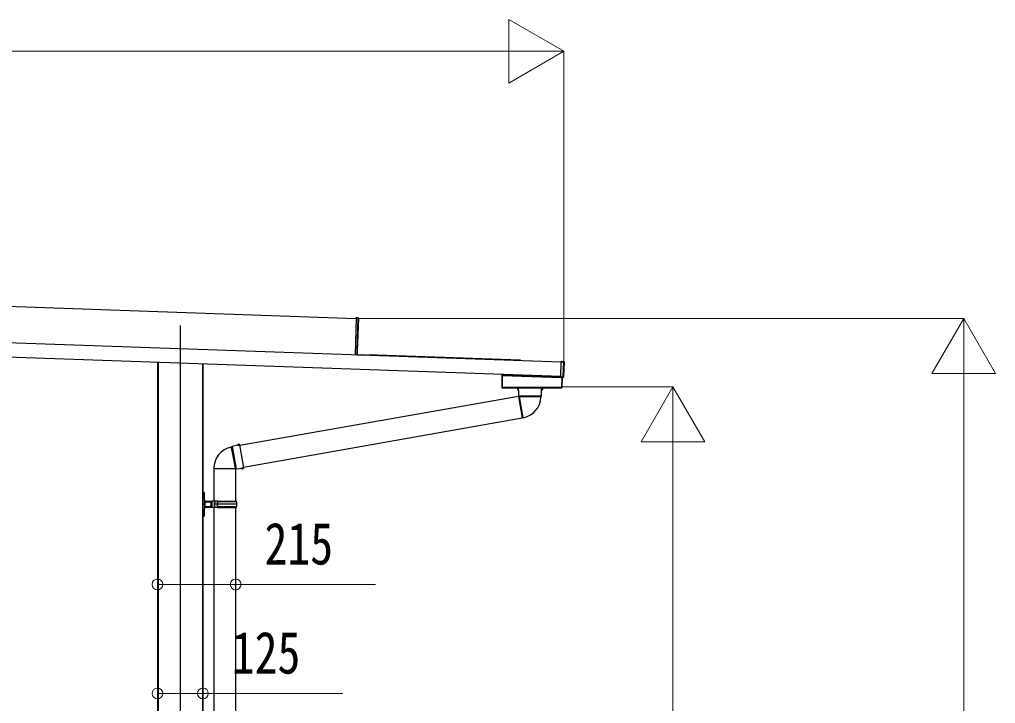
# Model space of a CAD drawing. Units: millimetres, scale not verified. Extents: x -14718 to 14718, y -10396 to 10396.
# Drawn here: x 5544 to 8228, y -5728 to -3847 of the extents above; entities that cross this region are included whole.
import ezdxf
from ezdxf.enums import TextEntityAlignment as Align

# ---------------------------------------------------------------- set-up
doc = ezdxf.new("R2010")
doc.units = ezdxf.units.MM
doc.header["$LTSCALE"] = 50
doc.layers.add('0-3_YKK_12', color=2, linetype='Continuous')
doc.layers.add('0-4_YKK_A1', color=4, linetype='Continuous')
doc.layers.add('0-5_YKK_D', color=6, linetype='Continuous', lineweight=18)
doc.styles.add('ＭＳ ゴシック', font='')
doc.styles.get('ＭＳ ゴシック').set_extended_font_data('MS Gothic')

msp = doc.modelspace()

# ---------------------------------------------------------------- linework, layer by layer
at = {"layer": '0-3_YKK_12'}
msp.add_line((5985.68, -4688.66), (5985.68, -7807.3), dxfattribs=at)
at = {"layer": '0-4_YKK_A1'}
for p, q in [((2608.45, -4534.64), (6470.09, -4669.5)), ((7033.96, -4789.25), (2039.3, -4614.83)), ((7032.56, -4829.22), (2037.91, -4654.81)), ((6470.14, -4668), (6466.6, -4769.4)), ((6475.66, -4668.53), (6470.14, -4668)), ((6470.16, -4667.5), (6470.18, -4667)), ((6470.16, -4667.5), (6470.16, -4667.5)), ((6475.67, -4668.03), (6470.16, -4667.5)), ((6470.18, -4667), (6475.69, -4667.53)), ((6472.44, -4760.62), (6475.66, -4668.53)), ((6476.13, -4668.54), (6472.91, -4760.63)), ((6475.66, -4668.53), (6476.13, -4668.54)), ((6475.67, -4668.03), (6475.67, -4668.03)), ((6475.67, -4668.03), (6476.14, -4668.04)), ((6476.14, -4668.04), (6476.13, -4668.54)), ((6466.6, -4769.4), (6466.6, -4769.43)), ((6472.16, -4768.63), (6472.44, -4760.62)), ((6472.16, -4768.63), (6472.63, -4768.64)), ((6472.44, -4760.62), (6472.91, -4760.63)), ((6472.91, -4760.63), (6472.63, -4768.64)), ((6501.59, -4770.36), (6501.58, -4770.66)), ((6501.61, -4769.76), (6501.59, -4770.36)), ((6921.33, -4785.01), (6501.59, -4770.36)), ((6501.62, -4769.46), (6501.61, -4769.76)), ((6921.35, -4784.41), (6501.61, -4769.76)), ((6921.36, -4784.11), (6501.62, -4769.46)), ((5924.38, -4790.52), (5924.38, -7057.3)), ((6046.58, -4794.79), (6046.58, -7557.47)), ((6048.18, -4794.85), (6048.18, -7057.3)), ((6921.33, -4785.01), (6921.32, -4785.31)), ((6921.35, -4784.41), (6921.33, -4785.01)), ((6921.36, -4784.11), (6921.35, -4784.41)), ((7041.01, -4788.95), (7033.98, -4788.71)), ((7033.99, -4788.21), (7034.01, -4787.86)), ((7035.21, -4787.9), (7034.01, -4787.86)), ((7034.01, -4787.86), (7034.01, -4787.86)), ((7035.21, -4787.9), (7034.01, -4787.86)), ((7035.21, -4787.9), (7035.21, -4787.9)), ((7035.81, -4787.81), (7041.51, -4788.01)), ((7035.81, -4787.81), (7035.81, -4787.88)), ((7039.58, -4830.01), (7041.01, -4788.95)), ((7041.51, -4788.97), (7040.08, -4830.03)), ((7041.99, -4788.53), (7040.52, -4830.5)), ((7041.51, -4788.97), (7041.01, -4788.95)), ((7041.03, -4788.45), (7041.51, -4788.01)), ((7041.99, -4788.53), (7041.51, -4788.97)), ((6870.58, -4826.08), (6870.58, -4859.55)), ((6870.58, -4826.08), (6870.96, -4826.09)), ((6871.26, -4825.79), (6870.88, -4825.78)), ((6870.96, -4826.09), (6871.26, -4826.09)), ((6870.96, -4826.09), (6870.96, -4859.17)), ((6871.08, -4825.58), (6871.08, -4823.58)), ((6871.26, -4826.09), (6871.27, -4825.79)), ((6871.27, -4825.79), (7034.07, -4831.48)), ((6871.43, -4825.59), (6871.73, -4825.59)), ((6871.43, -4825.6), (6871.73, -4825.61)), ((6871.73, -4825.59), (6871.73, -4823.61)), ((7033.58, -4831.26), (6871.73, -4825.61)), ((7032.53, -4830.26), (7032.51, -4830.61)), ((7032.51, -4830.61), (7033.71, -4830.65)), ((7032.51, -4830.61), (7032.51, -4830.61)), ((7032.51, -4830.61), (7033.71, -4830.65)), ((7033.6, -4830.65), (7033.58, -4831.26)), ((7033.88, -4831.27), (7033.58, -4831.26)), ((7033.71, -4830.65), (7033.71, -4830.65)), ((7033.88, -4831.27), (7033.9, -4830.66)), ((7033.99, -4831.45), (7034.01, -4830.67)), ((7036.09, -4831.55), (7034.07, -4831.48)), ((7034.31, -4830.71), (7034.31, -4830.78)), ((7040.01, -4830.98), (7034.31, -4830.78)), ((7035.79, -4859.56), (7036.76, -4831.87)), ((7036.09, -4831.55), (7036.08, -4831.85)), ((7036.47, -4831.56), (7036.09, -4831.55)), ((7036.38, -4831.86), (7036.76, -4831.87)), ((7040.01, -4830.98), (7039.56, -4830.51)), ((7040.08, -4830.03), (7039.58, -4830.01)), ((7040.08, -4830.03), (7040.52, -4830.5)), ((6870.96, -4859.17), (6870.58, -4859.55)), ((6871.26, -4859.17), (6870.96, -4859.17)), ((6871.26, -4859.17), (6871.26, -4859.47)), ((7035.13, -4859.17), (7035.13, -4859.47)), ((7035.79, -4859.56), (7035.43, -4859.18)), ((6916.17, -4883.66), (6149.52, -5018.84)), ((6870.88, -4859.85), (6871.26, -4859.47)), ((6870.88, -4859.85), (7035.49, -4859.85)), ((6871.26, -4859.47), (7035.13, -4859.47)), ((6872.58, -4860.3), (6872.98, -4860.3)), ((6872.98, -4860.3), (6873.28, -4860.3)), ((6873.28, -4860.3), (6908.68, -4860.3)), ((6880.08, -4860.3), (6880.08, -4860.1)), ((6883.08, -4860.1), (6880.08, -4860.1)), ((6883.08, -4859.85), (6883.08, -4860.1)), ((6883.08, -4860.1), (6883.08, -4860.3)), ((6906.58, -4860.1), (6903.58, -4860.1)), ((6903.58, -4860.3), (6903.58, -4860.1)), ((6906.58, -4860.1), (6906.58, -4860.3)), ((6908.68, -4860.3), (6909.18, -4860.3)), ((6916.23, -4861.3), (6914.08, -4862.08)), ((6914.08, -4862.08), (6914.08, -4865.73)), ((6914.08, -4862.08), (6914.14, -4862.08)), ((6914.08, -4865.73), (6916.32, -4866.55)), ((6914.08, -4865.73), (6914.14, -4865.73)), ((6914.22, -4864.82), (6914.22, -4862.99)), ((6915.58, -4860.3), (6915.58, -4859.85)), ((6915.58, -4860.3), (6915.58, -4860.8)), ((6915.58, -4860.3), (6980.58, -4860.3)), ((6915.58, -4860.8), (6915.72, -4860.8)), ((6916.17, -4883.66), (6926.62, -4942.94)), ((6916.23, -4861.3), (6916.36, -4861.3)), ((6916.32, -4866.55), (6916.59, -4881.83)), ((6916.46, -4866.55), (6916.32, -4866.55)), ((6916.36, -4861.3), (6916.58, -4861.3)), ((6918.18, -4884.73), (6916.41, -4885.04)), ((6916.54, -4865.64), (6916.48, -4862.2)), ((6979.58, -4861.3), (6916.58, -4861.3)), ((6916.59, -4881.83), (6917.64, -4883.39)), ((6916.59, -4881.83), (6979.57, -4881.83)), ((6917.97, -4883.53), (6928.4, -4942.68)), ((6922.94, -4883.78), (6978.25, -4883.78)), ((6978.2, -4885.4), (6978.25, -4883.78)), ((6978.25, -4883.78), (6979.57, -4881.83)), ((6979.57, -4881.83), (6979.84, -4866.55)), ((6979.58, -4861.3), (6979.8, -4861.3)), ((6979.62, -4865.64), (6979.69, -4862.2)), ((6979.84, -4866.55), (6979.71, -4866.55)), ((6979.8, -4861.3), (6979.93, -4861.3)), ((6979.84, -4866.55), (6982.08, -4865.73)), ((6982.08, -4862.08), (6979.93, -4861.3)), ((6980.45, -4860.8), (6980.58, -4860.8)), ((6980.58, -4860.3), (6980.58, -4859.85)), ((6980.58, -4860.3), (6980.58, -4860.8)), ((6981.95, -4864.82), (6981.95, -4862.99)), ((6982.02, -4862.08), (6982.08, -4862.08)), ((6982.02, -4865.73), (6982.08, -4865.73)), ((6982.08, -4865.73), (6982.08, -4862.08)), ((7035.13, -4859.47), (7035.49, -4859.85)), ((6159.98, -5078.12), (6926.62, -4942.94)), ((6926.38, -4941.57), (6928.15, -4941.25)), ((6144.08, -5018.19), (6129.08, -5021.1)), ((6144.49, -5015.84), (6144.08, -5018.19)), ((6144.1, -5018.32), (6144.08, -5018.19)), ((6148.09, -5015.2), (6144.49, -5015.84)), ((6144.49, -5015.84), (6144.5, -5015.9)), ((6145.01, -5018.24), (6148.39, -5017.58)), ((6145.42, -5015.81), (6147.21, -5015.49)), ((6149.23, -5017.18), (6148.09, -5015.2)), ((6148.09, -5015.2), (6148.1, -5015.26)), ((6149.23, -5017.18), (6149.25, -5017.31)), ((6149.25, -5017.31), (6160.27, -5079.79)), ((6127.38, -5022.74), (6125.8, -5023.08)), ((6129.08, -5021.1), (6127.38, -5022.74)), ((6127.38, -5022.74), (6136.98, -5077.21)), ((6129.08, -5021.1), (6134.54, -5052.12)), ((6134.54, -5052.12), (6140.01, -5083.13)), ((6078.03, -5082.06), (6138.1, -5082.06)), ((6078.08, -5082.06), (6078.08, -5171.47)), ((6138.28, -5170.51), (6138.28, -5082.36)), ((6138.29, -5082.36), (6140.01, -5083.13)), ((6140.01, -5083.13), (6155.11, -5080.74)), ((6155.11, -5080.74), (6155.09, -5080.61)), ((6155.11, -5080.74), (6156.3, -5082.8)), ((6156.29, -5082.74), (6156.3, -5082.8)), ((6156.3, -5082.8), (6159.9, -5082.17)), ((6157.18, -5082.51), (6158.97, -5082.2)), ((6159.89, -5082.11), (6159.9, -5082.17)), ((6159.9, -5082.17), (6160.29, -5079.92)), ((6160.27, -5079.79), (6160.29, -5079.92)), ((6049.18, -5153.26), (6048.18, -5153.26)), ((6049.18, -5153.26), (6049.18, -5146.97)), ((6049.18, -5180.47), (6049.18, -5153.26)), ((6051.18, -5147.87), (6051.36, -5153.6)), ((6049.18, -5180.47), (6048.18, -5180.47)), ((6049.18, -5180.47), (6052.18, -5180.47)), ((6049.18, -5207.67), (6049.18, -5180.47)), ((6052.18, -5180.47), (6051.36, -5207.33)), ((6052.18, -5180.47), (6053.18, -5180.47)), ((6052.89, -5171.22), (6052.99, -5174.47)), ((6070.18, -5174.47), (6053, -5174.47)), ((6053, -5174.47), (6053.18, -5180.47)), ((6053.18, -5180.47), (6053, -5186.47)), ((6053.85, -5171.47), (6070.18, -5171.47)), ((6070.18, -5171.47), (6073.18, -5171.47)), ((6070.18, -5174.47), (6070.18, -5171.47)), ((6070.18, -5175.97), (6070.18, -5174.47)), ((6070.18, -5175.97), (6070.18, -5184.96)), ((6071.16, -5175.97), (6070.18, -5175.97)), ((6073.18, -5175.97), (6070.18, -5175.97)), ((6073.18, -5175.97), (6071.16, -5175.97)), ((6071.16, -5184.96), (6071.16, -5175.97)), ((6081.18, -5171.47), (6073.18, -5171.47)), ((6081.19, -5175.97), (6079.18, -5175.97)), ((6081.18, -5175.97), (6081.18, -5171.47)), ((6081.19, -5171.46), (6081.19, -5175.97)), ((6088.21, -5171.46), (6081.19, -5171.46)), ((6081.19, -5180.46), (6081.19, -5175.97)), ((6081.19, -5184.96), (6081.19, -5180.46)), ((6087.69, -5180.46), (6081.19, -5180.46)), ((6087.69, -5180.46), (6087.69, -5180.47)), ((6087.69, -5180.46), (6087.69, -5180.46)), ((6087.77, -5180.46), (6087.78, -5180.46)), ((6141.68, -5180.46), (6087.95, -5180.46)), ((6088.45, -5171.46), (6088.21, -5171.46)), ((6088.45, -5171.46), (6088.85, -5171.46)), ((6088.85, -5171.46), (6140.18, -5171.46)), ((6141.18, -5173.46), (6089.88, -5173.46)), ((6140.18, -5173.46), (6140.18, -5171.46)), ((6049.18, -5207.67), (6048.18, -5207.67)), ((6049.18, -5207.67), (6051.36, -5207.33)), ((6049.18, -5213.97), (6049.18, -5207.67)), ((6051.36, -5207.33), (6051.18, -5213.06)), ((6052.99, -5186.47), (6052.89, -5189.71)), ((6053, -5186.47), (6070.18, -5186.47)), ((6070.18, -5189.47), (6053.85, -5189.47)), ((6071.16, -5184.96), (6070.18, -5184.96)), ((6070.18, -5184.97), (6073.18, -5184.97)), ((6070.18, -5186.47), (6070.18, -5184.97)), ((6070.18, -5189.47), (6070.18, -5186.47)), ((6073.18, -5189.47), (6070.18, -5189.47)), ((6073.18, -5184.96), (6071.16, -5184.96)), ((6078.08, -5189.47), (6078.08, -5999.97)), ((6081.19, -5184.96), (6079.18, -5184.96)), ((6081.18, -5184.97), (6079.18, -5184.97)), ((6081.18, -5189.47), (6081.18, -5184.97)), ((6081.19, -5189.46), (6081.19, -5184.96)), ((6088.21, -5189.46), (6081.19, -5189.46)), ((6088.45, -5189.46), (6088.21, -5189.46)), ((6088.45, -5189.46), (6088.85, -5189.46)), ((6088.85, -5189.46), (6140.18, -5189.46)), ((6141.18, -5187.46), (6089.88, -5187.46)), ((6138.28, -5999.96), (6138.28, -5189.46)), ((6140.18, -5189.46), (6140.18, -5187.46)), ((6048.18, -5213.97), (6049.18, -5213.97)), ((6049.18, -5213.97), (6051.18, -5213.06))]:
    msp.add_line(p, q, dxfattribs=at)
for points in [[(6470.14, -4668), (6470.16, -4667.5), (6475.67, -4668.03)], [(6472.64, -4768.49), (6472.69, -4768.5), (6472.73, -4768.52)], [(6472.93, -4768.65), (6472.73, -4768.67), (6472.64, -4768.69)], [(6472.91, -4769.15), (6497.6, -4770.02), (6497.58, -4770.52)], [(6472.93, -4768.65), (6497.61, -4769.52), (6497.6, -4770.02)], [(5923.18, -4790.48), (5923.18, -7057.3), (5923.48, -7057.3), (5924.08, -7057.3)], [(5924.78, -4790.54), (5924.78, -7557.47), (5925.08, -7557.47)], [(6046.98, -4794.81), (6046.98, -7057.3), (6047.28, -7057.3)], [(7032.53, -4830.26), (7032.54, -4829.76), (7033.98, -4788.71), (7033.99, -4788.21)], [(7033.99, -4788.21), (7041.03, -4788.45), (7041.01, -4788.95)], [(7035.81, -4787.88), (7035.75, -4787.89), (7035.7, -4787.9)], [(6871.43, -4823.6), (6871.43, -4825.59), (6871.08, -4825.58)], [(7032.54, -4829.76), (7039.58, -4830.01), (7039.56, -4830.51), (7032.53, -4830.26)], [(7034.22, -4830.69), (7034.25, -4830.7), (7034.31, -4830.71)], [(7035.13, -4859.17), (7035.43, -4859.18), (7036.38, -4831.86), (7036.08, -4831.85)], [(6903.58, -4859.85), (6903.58, -4860.1), (6883.08, -4860.1)], [(6914.14, -4862.08), (6915.59, -4861.57), (6916.36, -4861.3)], [(6916.46, -4866.55), (6915.64, -4866.26), (6914.14, -4865.73)], [(6916.48, -4862.2), (6915.59, -4862.51), (6914.22, -4862.99)], [(6914.22, -4864.82), (6915.64, -4865.32), (6916.54, -4865.64)], [(6917.97, -4883.53), (6917.64, -4883.36), (6917.67, -4883.37)], [(6978.2, -4885.4), (6978.16, -4885.35), (6977.52, -4885.2), (6976.02, -4885.06), (6973.77, -4884.94), (6970.72, -4884.83), (6967.12, -4884.72), (6962.86, -4884.63), (6958.31, -4884.53), (6953.34, -4884.44), (6948.36, -4884.35), (6943.22, -4884.26), (6938.36, -4884.18), (6933.64, -4884.08), (6929.45, -4883.99), (6925.69, -4883.88), (6922.94, -4883.78)], [(6979.62, -4865.64), (6980.53, -4865.32), (6981.95, -4864.82)], [(6981.95, -4862.99), (6980.57, -4862.51), (6979.69, -4862.2)], [(6982.02, -4865.73), (6980.53, -4866.26), (6979.71, -4866.55)], [(6979.8, -4861.3), (6980.57, -4861.57), (6982.02, -4862.08)], [(6144.1, -5018.32), (6144.24, -5017.46), (6144.5, -5015.9)], [(6145.42, -5015.81), (6145.17, -5017.3), (6145.01, -5018.24)], [(6148.39, -5017.58), (6147.93, -5016.76), (6147.21, -5015.49)], [(6148.1, -5015.26), (6148.85, -5016.6), (6149.25, -5017.31)], [(6138.3, -5082.34), (6138.24, -5082.26), (6138.1, -5082.06), (6138.08, -5082.04), (6137.95, -5081.77), (6137.53, -5080.09), (6136.98, -5077.21), (6136.41, -5074.53), (6135.68, -5070.95), (6134.83, -5066.73), (6133.95, -5062.23), (6132.99, -5057.33), (6132.04, -5052.43), (6131.06, -5047.39), (6130.13, -5042.64), (6129.22, -5038.04), (6128.41, -5033.99), (6127.66, -5030.35), (6127.04, -5027.44), (6126.51, -5025.17), (6126.12, -5023.74), (6125.85, -5023.1), (6125.8, -5023.08)], [(6156.29, -5082.74), (6155.51, -5081.36), (6155.09, -5080.61)], [(6155.97, -5080.37), (6157.68, -5080.1), (6159.37, -5079.83)], [(6155.97, -5080.37), (6156.44, -5081.2), (6157.18, -5082.51)], [(6158.97, -5082.2), (6159.21, -5080.76), (6159.37, -5079.83)], [(6160.27, -5079.79), (6160.14, -5080.59), (6159.89, -5082.11)], [(6051.18, -5147.87), (6049.18, -5146.97), (6048.18, -5146.97)], [(6049.18, -5153.26), (6051.36, -5153.6), (6052.18, -5180.47)], [(6081.18, -5189.47), (6073.18, -5189.47), (6073.18, -5171.47)], [(6081.18, -5175.97), (6079.18, -5175.97), (6079.18, -5184.97)], [(6087.95, -5180.46), (6087.78, -5180.46), (6087.69, -5180.46), (6081.19, -5180.46)], [(6088.21, -5171.46), (6087.82, -5175.92), (6087.69, -5180.46)]]:
    msp.add_lwpolyline(points, dxfattribs=at)
msp.add_lwpolyline([(6871.26, -4859.17), (6871.26, -4826.09), (7036.08, -4831.85), (7035.13, -4859.17)], close=True, dxfattribs=at)
for centre, radius, start, end in [((6473.61, -4668.21), 2.07, 351.06854, 4.93146), ((6473.63, -4667.71), 2.07, 351.06854, 4.93146), ((6475.63, -4668.53), 0.5, 358, 84.5), ((6475.64, -4668.03), 0.5, 358, 84.5), ((6466.65, -4769.41), 0.046, 175.29565, 214.77267), ((6473.16, -4768.66), 1, 178, 198.10214), ((6475.38, -4768.97), 3.17, 180.02593, 184.48569), ((6472.31, -4770.48), 1.51, 74.62836, 93.96537), ((6474.72, -4791.9), 22.82, 94.53647, 96.28466), ((6473.13, -4768.66), 0.5, 178, 268), ((6473.15, -4768.16), 0.5, 178, 268), ((6472.93, -4768.91), 0.242, 207.21704, 266.19947), ((6473.15, -4768.4), 0.765, 234.9594, 266.94829), ((6472.95, -4768.41), 0.242, 207.21704, 266.19947), ((6473.17, -4767.9), 0.765, 234.9594, 266.94829), ((7035.45, -4783.89), 4.01, 266.55184, 273.90119), ((7041.01, -4788.95), 0.501, 358.24971, 87.75029), ((6871.26, -4826.09), 0.3, 88.05611, 180.04719), ((6871.26, -4826.09), 0.3, 88.19064, 179.87538), ((6871.26, -4826.09), 0.3, 90.16173, 180.04449), ((6871.26, -4825.95), 0.159, 86.02272, 89.97728), ((7033.7, -4834.36), 3.71, 81.82188, 89.76035), ((7034.08, -4831.28), 0.2, 178, 268), ((7036.08, -4831.85), 0.3, 357.94657, 87.94647), ((7039.58, -4830.01), 0.501, 268.24971, 357.75029), ((6871.26, -4859.17), 0.301, 180.24971, 269.75029), ((7035.12, -4859.17), 0.301, 270.23913, 357.76087), ((6879.78, -4860.1), 0.3, 0, 54.36863), ((6906.88, -4860.1), 0.3, 125.63137, 180), ((6911.47, -4862.75), 2.75, 354.81691, 13.99327), ((6910.56, -4864.99), 3.66, 348.38866, 2.80116), ((6916.58, -4860.3), 1, 180, 270), ((6916.58, -4860.8), 1, 180, 220.49583), ((6913.92, -4862.07), 2.56, 357.19737, 17.56812), ((6914.64, -4865.92), 1.92, 340.91849, 8.46572), ((6921.8, -4857.67), 26.14, 261.58885, 272.50926), ((6917.93, -4883.3), 60.3, 280, 358.00006), ((6979.58, -4860.3), 1, 270, 0), ((6982.13, -4865.86), 2.51, 174.83553, 195.78026), ((6981.6, -4861.99), 1.93, 159.00896, 186.22555), ((6979.58, -4860.8), 1, 319.50417, 0), ((6985.6, -4862.82), 3.66, 168.38866, 182.80116), ((6984.69, -4865.06), 2.75, 174.81691, 193.99327), ((6144.4, -5016.42), 1.92, 260.91849, 288.46572), ((6144.61, -5012.24), 3.66, 268.38866, 282.80116), ((6146.98, -5012.75), 2.75, 274.81691, 293.99327), ((6148.07, -5015.04), 2.56, 277.19737, 297.56812), ((6138.33, -5082.06), 60.3, 101.99843, 180), ((6156.18, -5082.87), 2.51, 94.83553, 115.78026), ((6157.41, -5085.26), 2.75, 94.81691, 113.99327), ((6159.78, -5085.76), 3.66, 88.38866, 102.80116), ((6159.9, -5081.68), 1.93, 79.00896, 106.22555), ((6053.85, -5169.47), 2, 181.7624, 241.44015), ((6053.85, -5169.47), 2, 241.44015, 270), ((6165.57, -5180.47), 77.89, 179.99307, 186.62466), ((6087.74, -5180.69), 0.226, 80.79578, 102.71983), ((6168.7, -5180.44), 80.75, 173.61461, 180.01355), ((6168.7, -5180.48), 80.75, 179.98461, 186.38348), ((6090.07, -5171.81), 1.66, 167.69464, 263.49512), ((6090.65, -5171.66), 1.81, 173.59328, 264.82407), ((6092.43, -5180.46), 49.25, 0, 8.17123), ((6092.43, -5180.46), 49.25, 351.83186, 0.00306), ((6053.85, -5191.47), 2, 118.55985, 178.2376), ((6053.85, -5191.47), 2, 90, 118.55985), ((6090.01, -5189.07), 1.61, 94.66451, 194.14319), ((6090.71, -5189.31), 1.86, 96.97139, 184.61125)]:
    msp.add_arc(centre, radius, start, end, dxfattribs=at)
for centre, major_axis, ratio, start_param, end_param in [((6479.66, -4769.89), (13.07, -0.46), 0.061163, 2.1795146, 3.1041886), ((6479.68, -4769.89), (13.07, -0.46), 0.038227, 2.1795146, 3.1415927), ((7035.21, -4787.86), (0.6, -0.021), 0.061163, 4.712389, 6.2831853), ((7035.8, -4788.11), (-0.01, -0.3), 0.998135, 3.1415927, 3.9545103), ((7041.49, -4788.51), (0.367, 0.342), 0.99628, 5.4996506, 7.06672), ((6870.88, -4826.08), (-0.3, 0.01), 0.998133, 4.7490956, 6.3180268), ((6870.88, -4825.58), (-0.2, 0.007), 0.998133, 1.607503, 3.1764341), ((6870.96, -4825.59), (0, 0.5), 0.061125, 3.1027435, 3.1394501), ((6871.26, -4825.59), (0.007, 0.2), 0.854479, 3.1782993, 4.712389), ((6871.26, -4825.59), (0.47, -0.016), 0.425228, 4.7490956, 6.2831853), ((6871.26, -4825.59), (-0.011, 0.2), 0.151815, 3.0913179, 3.1280246), ((6871.23, -4825.59), (0.201, -0.007), 0.992577, 6.2831853, 6.3180268), ((6871.23, -4825.59), (-0.501, 0.017), 0.998133, 3.1415927, 3.1764341), ((7034.08, -4831.28), (0.5, -0.017), 0.4, 3.1415927, 4.712389), ((7033.71, -4830.69), (0.6, -0.021), 0.061163, 6.2831853, 7.8539816), ((7034.32, -4830.48), (-0.01, -0.3), 0.998135, 5.4691958, 6.2831853), ((7036.46, -4831.86), (0.3, -0.01), 0.998135, 0, 1.5707963), ((7040.02, -4830.48), (0.342, -0.367), 0.99628, 5.4996506, 7.06672), ((6870.88, -4859.55), (0.213, 0.213), 0.99628, 2.358058, 3.9251274), ((7035.49, -4859.55), (-0.209, 0.217), 0.996405, 2.3754474, 3.9077379), ((6052.99, -5174.3), (1, 0.031), 0.162205, 3.1415927, 4.7026633), ((6053.09, -5177.47), (-0.1, 3), 0.333136, 6.2716543, 6.28138), ((6070.18, -5173.98), (3, 0), 0.162278, 4.712389, 6.2831853), ((6052.99, -5186.63), (1, -0.031), 0.162205, 1.580522, 3.1415927), ((6053.09, -5183.47), (0.1, 3), 0.333136, 3.143398, 3.1531236), ((6070.18, -5186.95), (3, 0), 0.162278, 6.2831853, 7.8539816)]:
    msp.add_ellipse(centre, major_axis=major_axis, ratio=ratio, start_param=start_param, end_param=end_param, dxfattribs=at)
at = {"layer": '0-5_YKK_D', "color": 1}
for p, q in [((7040.94, -3934.54), (6889.38, -3847.04)), ((6889.38, -3847.04), (6889.38, -4022.04)), ((2205.93, -3934.54), (6865.94, -3934.54)), ((7040.94, -3934.54), (6737.83, -3934.54)), ((7040.94, -3934.54), (6889.38, -4022.04)), ((7040.94, -4788.97), (7040.94, -3933.54)), ((6474.09, -4669.6), (8141.94, -4669.6)), ((8140.94, -4669.6), (8053.44, -4821.15)), ((8140.94, -4669.6), (8228.44, -4821.15)), ((8140.94, -4669.6), (8140.94, -4972.71)), ((8053.44, -4821.15), (8228.44, -4821.15)), ((7034.08, -4857.3), (7341.94, -4857.3)), ((7340.94, -4857.3), (7253.44, -5008.85)), ((7340.94, -4857.3), (7428.44, -5008.85)), ((7340.94, -4857.3), (7340.94, -5160.41)), ((8140.94, -4844.6), (8140.94, -6882.3)), ((7253.44, -5008.85), (7428.44, -5008.85)), ((7340.94, -6882.3), (7340.94, -5032.3))]:
    msp.add_line(p, q, dxfattribs=at)
at = {"layer": '0-5_YKK_D'}
for p, q in [((5923.18, -5635.45), (5923.18, -5701.83)), ((6048.18, -5635.45), (6048.18, -5701.83))]:
    msp.add_line(p, q, dxfattribs=at)
for points in [[(5923.18, -5400.83), (6138.28, -5400.83), (6523.38, -5400.83)], [(5923.18, -5700.83), (6048.18, -5700.83), (6433.28, -5700.83)]]:
    msp.add_lwpolyline(points, dxfattribs=at)
for centre in [(5923.18, -5400.83), (6138.28, -5400.83), (5923.18, -5700.83), (6048.18, -5700.83)]:
    msp.add_circle(centre, 14.88, dxfattribs=at)

# ---------------------------------------------------------------- texts
at = {"layer": '0-5_YKK_D', "style": 'ＭＳ ゴシック', "width": 0.8}
for s, p in [('215', (6217.78, -5380.83)), ('125', (6127.68, -5680.83))]:
    msp.add_text(s, height=115.5, dxfattribs=at).set_placement(p, align=Align.BOTTOM_LEFT)

doc.saveas('drawing.dxf')
